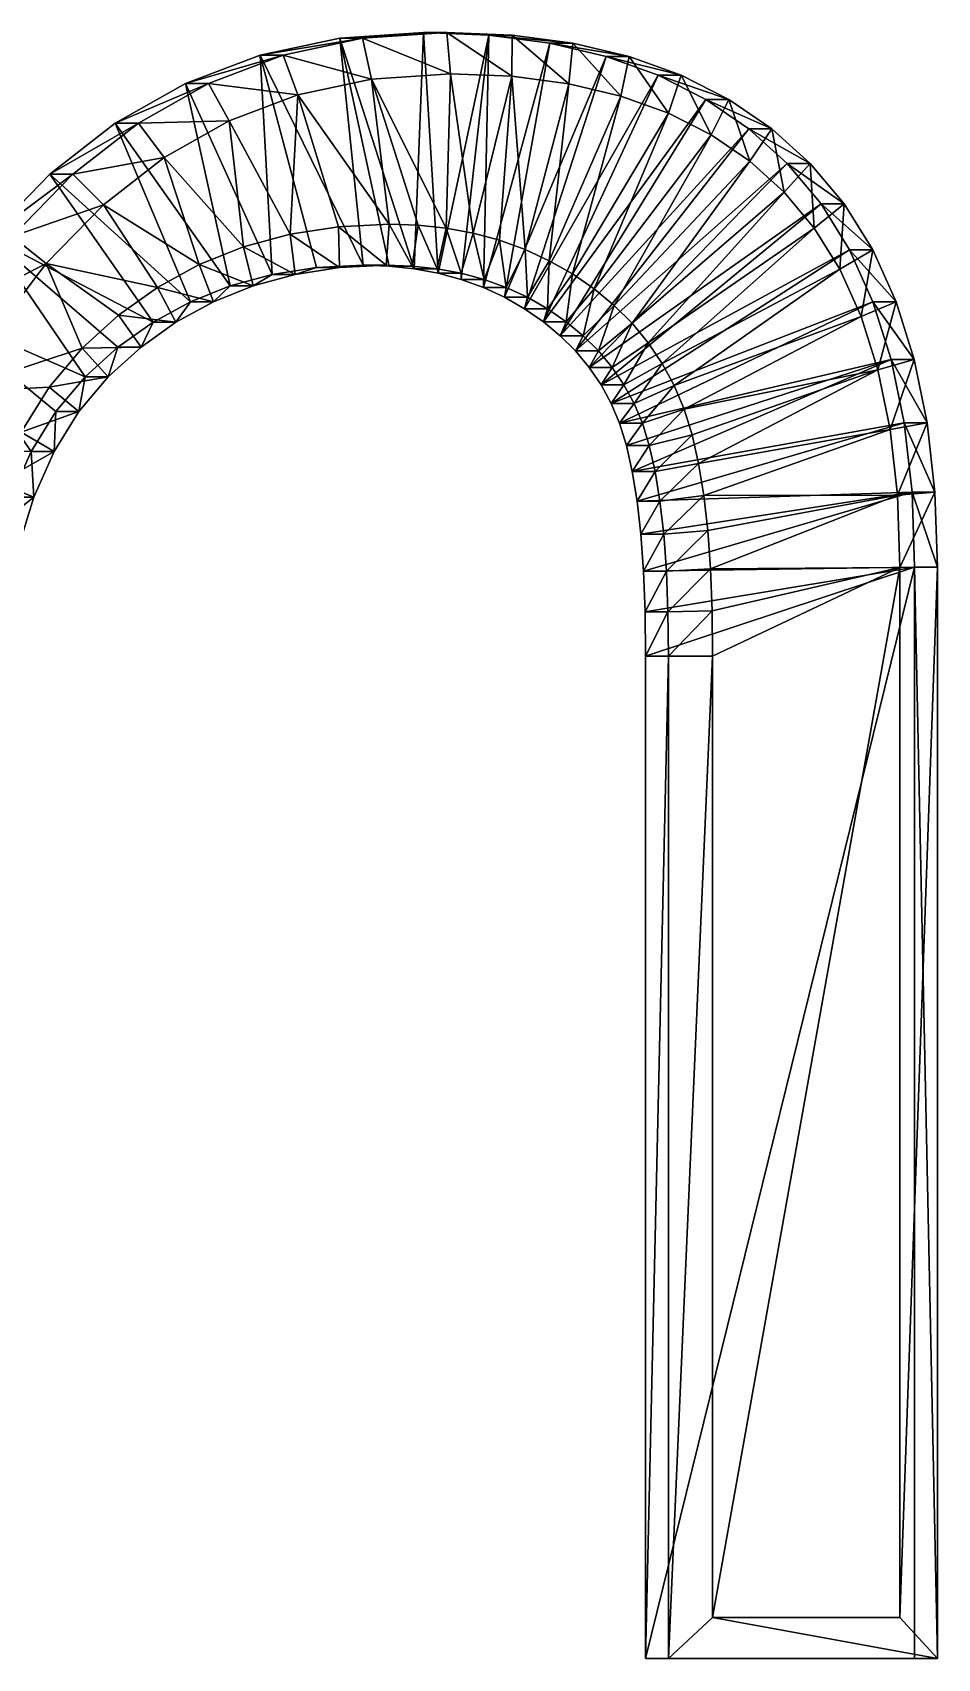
# Model space of a CAD drawing. Header units: metres. Extents: x -136 to 55, y -57 to 41.
# Drawn here: x 49.69 to 55.47, y -11.99 to -1.62 of the extents above; entities that cross this region are included whole.
import ezdxf

# ---------------------------------------------------------------- set-up
doc = ezdxf.new("R2010")
doc.units = ezdxf.units.M
doc.layers.get('0').update_dxf_attribs({"true_color": 0x57e057})

msp = doc.modelspace()

# ---------------------------------------------------------------- meshes
at = {"color": 74, "true_color": 0x58b11a}
mesh = msp.add_polyface(dxfattribs=at)
corners = [(52.191, -1.616, -0.359), (51.655, -1.653, -0.307), (52.338, -1.616, 1.163), (51.801, -1.653, 1.214), (51.148, -1.761, -0.258), (51.295, -1.761, 1.263), (50.671, -1.942, -0.212), (50.817, -1.942, 1.309), (52.338, -1.616, 1.163), (51.801, -1.653, 1.214), (51.295, -1.761, 1.263), (50.817, -1.942, 1.309), (52.362, -1.879, 1.38), (51.858, -1.913, 1.428), (51.389, -2.013, 1.474), (50.949, -2.18, 1.516), (52.156, -2.845, 1.4), (52.335, -2.864, 1.382), (51.97, -2.839, 1.418), (51.648, -2.855, 1.449), (51.338, -2.903, 1.478), (51.041, -2.983, 1.507), (50.535, -2.414, 1.556), (52.13, -3.124, -0.353), (51.971, -3.107, -0.337), (51.805, -3.101, -0.321), (51.507, -3.116, -0.293), (51.224, -3.159, -0.265)]
mesh.append_faces([[corners[k] for k in face] for face in [(24, 1, 23), (25, 1, 24), (26, 4, 25), (27, 4, 26)]], dxfattribs={"vtx0": -1, "vtx1": -1, "color": 74})
mesh.append_faces([[corners[k] for k in face] for face in [(18, 13, 14), (20, 14, 15), (21, 15, 22), (23, 1, 0), (25, 4, 1), (27, 6, 4)]], dxfattribs={"vtx0": -1, "vtx2": -1, "color": 74})
mesh.append_faces([[corners[k] for k in face] for face in [(0, 1, 2), (1, 4, 3), (4, 6, 5), (2, 3, 8), (3, 5, 9), (5, 7, 10), (8, 9, 12), (9, 10, 13), (10, 11, 14)]], dxfattribs={"vtx1": -1, "color": 74})
mesh.append_faces([[corners[k] for k in face] for face in [(16, 17, 13), (18, 16, 13), (19, 18, 14), (20, 19, 14), (21, 20, 15)]], dxfattribs={"vtx1": -1, "vtx2": -1, "color": 74})
mesh.append_faces([[corners[k] for k in face] for face in [(1, 3, 2), (4, 5, 3), (6, 7, 5), (3, 9, 8), (5, 10, 9), (7, 11, 10), (9, 13, 12), (10, 14, 13), (11, 15, 14)]], dxfattribs={"vtx2": -1, "color": 74})
mesh = msp.add_polyface(dxfattribs=at)
corners = [(52.997, -1.685, -0.436), (53.143, -1.685, 1.085), (53.503, -1.77, 1.051), (52.608, -1.634, -0.399), (52.755, -1.634, 1.123), (52.191, -1.616, -0.359), (52.338, -1.616, 1.163), (53.143, -1.685, 1.085), (52.755, -1.634, 1.123), (52.338, -1.616, 1.163), (52.277, -3.124, 1.169), (52.335, -2.864, 1.382), (52.156, -2.845, 1.4), (53.117, -1.943, 1.307), (53.45, -2.022, 1.275), (52.753, -1.895, 1.342), (52.362, -1.879, 1.38), (52.993, -3.072, 1.319), (53.141, -3.156, 1.305), (52.838, -3, 1.334), (52.676, -2.941, 1.35), (52.508, -2.896, 1.366), (51.858, -1.913, 1.428), (52.835, -3.378, -0.421), (53.688, -1.889, -0.503), (52.955, -3.461, -0.432), (52.706, -3.305, -0.408), (53.357, -1.77, -0.471), (52.572, -3.243, -0.395), (52.431, -3.192, -0.382), (52.284, -3.152, -0.368), (52.13, -3.124, -0.353)]
mesh.append_faces([[corners[k] for k in face] for face in [(23, 24, 25), (26, 27, 23), (28, 0, 26), (29, 3, 28), (30, 3, 29), (31, 5, 30)]], dxfattribs={"vtx0": -1, "vtx1": -1, "color": 74})
mesh.append_faces([[corners[k] for k in face] for face in [(17, 14, 13), (19, 13, 15), (21, 15, 16), (11, 16, 22), (26, 0, 27), (28, 3, 0), (30, 5, 3)]], dxfattribs={"vtx0": -1, "vtx2": -1, "color": 74})
mesh.append_faces([[corners[k] for k in face] for face in [(0, 3, 1), (3, 5, 4), (1, 4, 7), (4, 6, 8), (7, 8, 13), (8, 9, 15)]], dxfattribs={"vtx1": -1, "color": 74})
mesh.append_faces([[corners[k] for k in face] for face in [(17, 18, 14), (19, 17, 13), (20, 19, 15), (21, 20, 15), (11, 21, 16)]], dxfattribs={"vtx1": -1, "vtx2": -1, "color": 74})
mesh.append_faces([[corners[k] for k in face] for face in [(0, 1, 2), (3, 4, 1), (5, 6, 4), (4, 8, 7), (6, 9, 8), (10, 11, 12), (7, 13, 14), (8, 15, 13), (9, 16, 15)]], dxfattribs={"vtx2": -1, "color": 74})
mesh = msp.add_polyface(dxfattribs=at)
corners = [(53.992, -2.043, -0.532), (53.688, -1.889, -0.503), (54.138, -2.043, 0.989), (53.835, -1.889, 1.019), (53.357, -1.77, -0.471), (53.503, -1.77, 1.051), (52.997, -1.685, -0.436), (54.138, -2.043, 0.989), (53.835, -1.889, 1.019), (53.503, -1.77, 1.051), (53.143, -1.685, 1.085), (53.143, -1.685, 1.085), (54.026, -2.269, 1.22), (54.273, -2.437, 1.196), (53.753, -2.131, 1.246), (53.45, -2.022, 1.275), (53.521, -3.471, 1.268), (53.623, -3.595, 1.258), (54.492, -2.635, 1.175), (53.406, -3.357, 1.279), (53.279, -3.252, 1.292), (53.141, -3.156, 1.305), (53.161, -3.648, -0.452), (54.512, -2.452, -0.582), (53.247, -3.753, -0.46), (54.266, -2.23, -0.558), (53.063, -3.551, -0.443), (52.955, -3.461, -0.432), (52.835, -3.378, -0.421)]
mesh.append_faces([[corners[k] for k in face] for face in [(22, 23, 24), (26, 25, 22), (27, 0, 26)]], dxfattribs={"vtx0": -1, "vtx1": -1, "color": 74})
mesh.append_faces([[corners[k] for k in face] for face in [(16, 18, 13), (19, 13, 12), (20, 12, 14), (21, 14, 15), (22, 25, 23), (26, 0, 25), (27, 1, 0), (28, 4, 1)]], dxfattribs={"vtx0": -1, "vtx2": -1, "color": 74})
mesh.append_faces([[corners[k] for k in face] for face in [(0, 1, 2), (1, 4, 3), (4, 6, 5), (2, 3, 7), (3, 5, 8), (5, 10, 9), (7, 8, 12), (8, 9, 14), (9, 11, 15)]], dxfattribs={"vtx1": -1, "color": 74})
mesh.append_faces([[corners[k] for k in face] for face in [(16, 17, 18), (19, 16, 13), (20, 19, 12), (21, 20, 14)]], dxfattribs={"vtx1": -1, "vtx2": -1, "color": 74})
mesh.append_faces([[corners[k] for k in face] for face in [(1, 3, 2), (4, 5, 3), (3, 8, 7), (5, 9, 8), (10, 11, 9), (7, 12, 13), (8, 14, 12), (9, 15, 14)]], dxfattribs={"vtx2": -1, "color": 74})
mesh = msp.add_polyface(dxfattribs=at)
corners = [(50.703, -3.334, -0.215), (50.956, -3.232, -0.24), (50.849, -3.334, 1.306), (50.671, -1.942, -0.212), (50.223, -2.195, -0.169), (50.817, -1.942, 1.309), (50.37, -2.195, 1.352), (49.805, -2.52, -0.129), (49.952, -2.52, 1.393), (49.417, -2.918, -0.092), (49.564, -2.918, 1.43), (49.059, -3.388, -0.057), (49.205, -3.388, 1.464), (48.966, -3.156, -0.048), (49.112, -3.156, 1.473), (48.856, -2.939, -0.037), (49.002, -2.939, 1.484), (48.729, -2.738, -0.025), (48.875, -2.738, 1.496), (48.584, -2.551, -0.011), (48.731, -2.551, 1.51), (48.422, -2.38, 0.004), (48.569, -2.38, 1.526), (50.817, -1.942, 1.309), (50.37, -2.195, 1.352), (49.952, -2.52, 1.393), (49.564, -2.918, 1.43), (49.205, -3.388, 1.464), (49.112, -3.156, 1.473), (49.002, -2.939, 1.484), (48.875, -2.738, 1.496), (48.731, -2.551, 1.51), (48.569, -2.38, 1.526), (48.39, -2.224, 1.543), (50.849, -3.334, 1.306), (50.759, -3.096, 1.534), (50.493, -3.242, 1.56), (50.949, -2.18, 1.516), (50.535, -2.414, 1.556), (50.147, -2.716, 1.593), (49.782, -3.09, 1.628), (48.896, -3.265, 1.714), (48.796, -3.069, 1.723), (48.682, -2.889, 1.734), (48.554, -2.723, 1.747), (48.409, -2.57, 1.76), (51.041, -2.983, 1.507), (50.244, -3.419, 1.584), (50.464, -3.464, -0.192)]
mesh.append_faces([[corners[k] for k in face] for face in [(0, 4, 1), (48, 7, 0)]], dxfattribs={"vtx0": -1, "vtx1": -1, "color": 74})
mesh.append_faces([[corners[k] for k in face] for face in [(35, 38, 39), (36, 39, 40), (1, 4, 3), (0, 7, 4), (48, 9, 7)]], dxfattribs={"vtx0": -1, "vtx2": -1, "color": 74})
mesh.append_faces([[corners[k] for k in face] for face in [(0, 1, 2), (3, 4, 5), (4, 7, 6), (7, 9, 8), (9, 11, 10), (11, 13, 12), (13, 15, 14), (15, 17, 16), (17, 19, 18), (19, 21, 20), (5, 6, 23), (6, 8, 24), (8, 10, 25), (10, 12, 26), (12, 14, 27), (14, 16, 28), (16, 18, 29), (18, 20, 30), (20, 22, 31), (22, 33, 32), (23, 24, 37), (24, 25, 38), (25, 26, 39), (26, 27, 40), (28, 29, 41), (29, 30, 42), (30, 31, 43), (31, 32, 44)]], dxfattribs={"vtx1": -1, "color": 74})
mesh.append_faces([[corners[k] for k in face] for face in [(35, 46, 38), (36, 35, 39), (47, 36, 40)]], dxfattribs={"vtx1": -1, "vtx2": -1, "color": 74})
mesh.append_faces([[corners[k] for k in face] for face in [(4, 6, 5), (7, 8, 6), (9, 10, 8), (11, 12, 10), (13, 14, 12), (15, 16, 14), (17, 18, 16), (19, 20, 18), (21, 22, 20), (6, 24, 23), (8, 25, 24), (10, 26, 25), (12, 27, 26), (14, 28, 27), (16, 29, 28), (18, 30, 29), (20, 31, 30), (22, 32, 31), (34, 35, 36), (24, 38, 37), (25, 39, 38), (26, 40, 39), (29, 42, 41), (30, 43, 42), (31, 44, 43), (32, 45, 44)]], dxfattribs={"vtx2": -1, "color": 74})
mesh = msp.add_polyface(dxfattribs=at)
corners = [(50.956, -3.232, -0.24), (51.102, -3.232, 1.282), (50.849, -3.334, 1.306), (51.224, -3.159, -0.265), (51.371, -3.159, 1.256), (51.507, -3.116, -0.293), (51.654, -3.116, 1.229), (51.805, -3.101, -0.321), (51.951, -3.101, 1.2), (51.971, -3.107, -0.337), (52.117, -3.107, 1.184), (52.13, -3.124, -0.353), (50.849, -3.334, 1.306), (51.102, -3.232, 1.282), (51.371, -3.159, 1.256), (51.654, -3.116, 1.229), (51.951, -3.101, 1.2), (52.117, -3.107, 1.184), (52.277, -3.124, 1.169), (50.759, -3.096, 1.534), (51.041, -2.983, 1.507), (51.338, -2.903, 1.478), (51.648, -2.855, 1.449), (51.97, -2.839, 1.418), (52.156, -2.845, 1.4), (50.671, -1.942, -0.212)]
mesh.append_faces([[corners[k] for k in face] for face in [(0, 25, 3)]], dxfattribs={"vtx0": -1, "vtx1": -1, "color": 74})
mesh.append_faces([[corners[k] for k in face] for face in [(0, 3, 1), (3, 5, 4), (5, 7, 6), (7, 9, 8), (9, 11, 10), (2, 1, 12), (1, 4, 13), (4, 6, 14), (6, 8, 15), (8, 10, 16), (10, 18, 17), (12, 13, 19), (13, 14, 20), (14, 15, 21), (15, 16, 22), (16, 17, 23)]], dxfattribs={"vtx1": -1, "color": 74})
mesh.append_faces([[corners[k] for k in face] for face in [(0, 1, 2), (3, 4, 1), (5, 6, 4), (7, 8, 6), (9, 10, 8), (1, 13, 12), (4, 14, 13), (6, 15, 14), (8, 16, 15), (10, 17, 16), (13, 20, 19), (14, 21, 20), (15, 22, 21), (16, 23, 22), (17, 24, 23)]], dxfattribs={"vtx2": -1, "color": 74})
mesh = msp.add_polyface(dxfattribs=at)
corners = [(55.059, -3.334, -0.635), (54.91, -3.003, -0.62), (55.206, -3.334, 0.887), (55.057, -3.003, 0.901), (54.728, -2.709, -0.603), (54.874, -2.709, 0.919), (54.512, -2.452, -0.582), (54.659, -2.452, 0.939), (54.266, -2.23, -0.558), (54.413, -2.23, 0.963), (53.992, -2.043, -0.532), (54.138, -2.043, 0.989), (55.206, -3.334, 0.887), (55.057, -3.003, 0.901), (54.874, -2.709, 0.919), (54.659, -2.452, 0.939), (54.413, -2.23, 0.963), (54.138, -2.043, 0.989), (54.983, -3.428, 1.128), (54.847, -3.127, 1.141), (54.684, -2.864, 1.156), (54.492, -2.635, 1.175), (54.273, -2.437, 1.196), (53.713, -3.728, 1.25), (53.623, -3.595, 1.258), (53.323, -3.864, -0.468), (53.247, -3.753, -0.46)]
mesh.append_faces([[corners[k] for k in face] for face in [(23, 19, 20), (24, 20, 21), (25, 4, 1), (26, 6, 4)]], dxfattribs={"vtx0": -1, "vtx2": -1, "color": 74})
mesh.append_faces([[corners[k] for k in face] for face in [(0, 1, 2), (1, 4, 3), (4, 6, 5), (6, 8, 7), (8, 10, 9), (2, 3, 12), (3, 5, 13), (5, 7, 14), (7, 9, 15), (9, 11, 16), (12, 13, 18), (13, 14, 19), (14, 15, 20), (15, 16, 21), (16, 17, 22)]], dxfattribs={"vtx1": -1, "color": 74})
mesh.append_faces([[corners[k] for k in face] for face in [(1, 3, 2), (4, 5, 3), (6, 7, 5), (8, 9, 7), (10, 11, 9), (3, 13, 12), (5, 14, 13), (7, 15, 14), (9, 16, 15), (11, 17, 16), (13, 19, 18), (14, 20, 19), (15, 21, 20), (16, 22, 21)]], dxfattribs={"vtx2": -1, "color": 74})
mesh = msp.add_polyface(dxfattribs=at)
corners = [(55.258, -4.106, -0.654), (55.404, -4.106, 0.868), (55.454, -4.548, 0.863), (55.175, -3.702, -0.646), (55.322, -3.702, 0.876), (55.059, -3.334, -0.635), (55.206, -3.334, 0.887), (55.404, -4.106, 0.868), (55.454, -4.548, 0.863), (55.322, -3.702, 0.876), (55.206, -3.334, 0.887), (53.587, -4.109, 1.043), (53.853, -4.019, 1.236), (53.79, -3.869, 1.242), (53.631, -4.251, 1.038), (53.904, -4.182, 1.231), (55.168, -4.148, 1.11), (55.215, -4.567, 1.105), (55.09, -3.768, 1.117), (54.983, -3.428, 1.128), (53.946, -4.366, 1.227), (54.847, -3.127, 1.141), (53.713, -3.728, 1.25), (53.623, -3.595, 1.258), (54.684, -2.864, 1.156), (53.522, -4.416, -0.487), (53.485, -4.251, -0.483), (53.44, -4.109, -0.479), (53.387, -3.983, -0.474), (54.91, -3.003, -0.62), (53.323, -3.864, -0.468), (53.247, -3.753, -0.46), (54.728, -2.709, -0.603)]
mesh.append_faces([[corners[k] for k in face] for face in [(26, 3, 25), (27, 3, 26), (28, 5, 27), (30, 29, 28), (31, 32, 30)]], dxfattribs={"vtx0": -1, "vtx1": -1, "color": 74})
mesh.append_faces([[corners[k] for k in face] for face in [(20, 16, 18), (12, 18, 19), (13, 19, 21), (25, 3, 0), (27, 5, 3), (28, 29, 5)]], dxfattribs={"vtx0": -1, "vtx2": -1, "color": 74})
mesh.append_faces([[corners[k] for k in face] for face in [(0, 3, 1), (3, 5, 4), (1, 4, 7), (4, 6, 9), (7, 9, 16), (9, 10, 18)]], dxfattribs={"vtx1": -1, "color": 74})
mesh.append_faces([[corners[k] for k in face] for face in [(15, 20, 18), (12, 15, 18), (13, 12, 19), (22, 13, 21), (23, 22, 24)]], dxfattribs={"vtx1": -1, "vtx2": -1, "color": 74})
mesh.append_faces([[corners[k] for k in face] for face in [(0, 1, 2), (3, 4, 1), (5, 6, 4), (1, 7, 8), (4, 9, 7), (6, 10, 9), (11, 12, 13), (14, 15, 12), (7, 16, 17), (9, 18, 16), (10, 19, 18)]], dxfattribs={"vtx2": -1, "color": 74})
mesh = msp.add_polyface(dxfattribs=at)
corners = [(52.13, -3.124, -0.353), (52.277, -3.124, 1.169), (52.117, -3.107, 1.184), (52.284, -3.152, -0.368), (52.43, -3.152, 1.154), (52.431, -3.192, -0.382), (52.577, -3.192, 1.14), (52.572, -3.243, -0.395), (52.718, -3.243, 1.126), (52.706, -3.305, -0.408), (52.853, -3.305, 1.113), (52.835, -3.378, -0.421), (52.277, -3.124, 1.169), (52.117, -3.107, 1.184), (52.43, -3.152, 1.154), (52.577, -3.192, 1.14), (52.718, -3.243, 1.126), (52.853, -3.305, 1.113), (52.981, -3.378, 1.101), (52.156, -2.845, 1.4), (52.335, -2.864, 1.382), (52.508, -2.896, 1.366), (52.676, -2.941, 1.35), (52.838, -3, 1.334), (52.993, -3.072, 1.319), (52.981, -3.378, 1.101), (53.141, -3.156, 1.305), (53.101, -3.461, 1.089), (53.279, -3.252, 1.292)]
mesh.append_faces([[corners[k] for k in face] for face in [(0, 3, 1), (3, 5, 4), (5, 7, 6), (7, 9, 8), (9, 11, 10), (1, 4, 12), (4, 6, 14), (6, 8, 15), (8, 10, 16), (10, 18, 17), (13, 12, 19), (12, 14, 20), (14, 15, 21), (15, 16, 22), (16, 17, 23), (17, 25, 24)]], dxfattribs={"vtx1": -1, "color": 74})
mesh.append_faces([[corners[k] for k in face] for face in [(0, 1, 2), (3, 4, 1), (5, 6, 4), (7, 8, 6), (9, 10, 8), (1, 12, 13), (4, 14, 12), (6, 15, 14), (8, 16, 15), (10, 17, 16), (14, 21, 20), (15, 22, 21), (16, 23, 22), (17, 24, 23), (25, 26, 24), (27, 28, 26)]], dxfattribs={"vtx2": -1, "color": 74})
mesh = msp.add_polyface(dxfattribs=at)
corners = [(49.685, -4.29, -0.117), (49.844, -4.034, -0.133), (49.832, -4.29, 1.404), (49.99, -4.034, 1.389), (50.031, -3.813, -0.151), (50.178, -3.813, 1.371), (50.24, -3.624, -0.171), (49.832, -4.29, 1.404), (49.99, -4.034, 1.389), (50.178, -3.813, 1.371), (49.622, -4.166, 1.644), (49.8, -3.879, 1.627), (50.011, -3.63, 1.606), (50.387, -3.624, 1.351), (49.205, -3.388, 1.464), (49.155, -3.912, 1.689), (49.782, -3.09, 1.628), (49.112, -3.156, 1.473), (48.896, -3.265, 1.714), (50.244, -3.419, 1.584), (49.479, -4.488, 1.657), (48.796, -3.069, 1.723), (47.698, -3.723, 1.829), (47.804, -3.95, 1.819), (47.955, -4.465, 1.804), (49.417, -2.918, -0.092), (50.464, -3.464, -0.192), (49.059, -3.388, -0.057), (47.395, -4.049, 0.103), (48.966, -3.156, -0.048), (47.472, -4.271, 0.096)]
mesh.append_faces([[corners[k] for k in face] for face in [(6, 25, 26), (4, 25, 6), (1, 27, 4), (27, 28, 29), (0, 27, 1)]], dxfattribs={"vtx0": -1, "vtx1": -1, "color": 74})
mesh.append_faces([[corners[k] for k in face] for face in [(20, 15, 24), (0, 30, 27)]], dxfattribs={"vtx0": -1, "vtx1": -1, "vtx2": -1, "color": 74})
mesh.append_faces([[corners[k] for k in face] for face in [(12, 16, 15), (4, 27, 25)]], dxfattribs={"vtx0": -1, "vtx2": -1, "color": 74})
mesh.append_faces([[corners[k] for k in face] for face in [(0, 1, 2), (1, 4, 3), (4, 6, 5), (2, 3, 7), (3, 5, 8), (7, 8, 10), (8, 9, 11), (9, 13, 12), (14, 17, 15)]], dxfattribs={"vtx1": -1, "color": 74})
mesh.append_faces([[corners[k] for k in face] for face in [(12, 19, 16), (11, 12, 15), (10, 11, 15), (20, 10, 15), (18, 21, 22), (15, 18, 23)]], dxfattribs={"vtx1": -1, "vtx2": -1, "color": 74})
mesh.append_faces([[corners[k] for k in face] for face in [(1, 3, 2), (4, 5, 3), (3, 8, 7), (5, 9, 8), (8, 11, 10), (9, 12, 11), (14, 15, 16), (17, 18, 15)]], dxfattribs={"vtx2": -1, "color": 74})
mesh = msp.add_polyface(dxfattribs=at)
corners = [(50.24, -3.624, -0.171), (50.387, -3.624, 1.351), (50.178, -3.813, 1.371), (50.464, -3.464, -0.192), (50.61, -3.464, 1.329), (50.703, -3.334, -0.215), (50.849, -3.334, 1.306), (52.835, -3.378, -0.421), (52.981, -3.378, 1.101), (52.853, -3.305, 1.113), (52.955, -3.461, -0.432), (53.101, -3.461, 1.089), (53.063, -3.551, -0.443), (53.21, -3.551, 1.079), (53.161, -3.648, -0.452), (53.307, -3.648, 1.069), (53.247, -3.753, -0.46), (50.178, -3.813, 1.371), (50.387, -3.624, 1.351), (50.61, -3.464, 1.329), (50.849, -3.334, 1.306), (52.981, -3.378, 1.101), (52.853, -3.305, 1.113), (53.101, -3.461, 1.089), (53.21, -3.551, 1.079), (53.307, -3.648, 1.069), (50.244, -3.419, 1.584), (50.011, -3.63, 1.606), (50.493, -3.242, 1.56), (53.141, -3.156, 1.305), (53.279, -3.252, 1.292), (53.406, -3.357, 1.279)]
mesh.append_faces([[corners[k] for k in face] for face in [(0, 3, 1), (3, 5, 4), (7, 10, 8), (10, 12, 11), (12, 14, 13), (14, 16, 15), (2, 1, 17), (1, 4, 18), (4, 6, 19), (8, 11, 21), (11, 13, 23), (13, 15, 24), (18, 19, 26), (19, 20, 28), (21, 23, 29), (23, 24, 30)]], dxfattribs={"vtx1": -1, "color": 74})
mesh.append_faces([[corners[k] for k in face] for face in [(0, 1, 2), (3, 4, 1), (5, 6, 4), (7, 8, 9), (10, 11, 8), (12, 13, 11), (14, 15, 13), (1, 18, 17), (4, 19, 18), (6, 20, 19), (8, 21, 22), (11, 23, 21), (13, 24, 23), (15, 25, 24), (18, 26, 27), (19, 28, 26), (24, 31, 30)]], dxfattribs={"vtx2": -1, "color": 74})
mesh = msp.add_polyface(dxfattribs=at)
corners = [(53.247, -3.753, -0.46), (53.394, -3.753, 1.061), (53.307, -3.648, 1.069), (53.323, -3.864, -0.468), (53.469, -3.864, 1.054), (53.387, -3.983, -0.474), (53.534, -3.983, 1.048), (53.44, -4.109, -0.479), (53.587, -4.109, 1.043), (53.485, -4.251, -0.483), (53.631, -4.251, 1.038), (53.522, -4.416, -0.487), (53.307, -3.648, 1.069), (53.394, -3.753, 1.061), (53.469, -3.864, 1.054), (53.534, -3.983, 1.048), (53.587, -4.109, 1.043), (53.631, -4.251, 1.038), (53.669, -4.416, 1.035), (53.21, -3.551, 1.079), (53.406, -3.357, 1.279), (53.521, -3.471, 1.268), (53.623, -3.595, 1.258), (53.713, -3.728, 1.25), (53.79, -3.869, 1.242), (53.853, -4.019, 1.236), (53.669, -4.416, 1.035), (53.904, -4.182, 1.231)]
mesh.append_faces([[corners[k] for k in face] for face in [(0, 3, 1), (3, 5, 4), (5, 7, 6), (7, 9, 8), (9, 11, 10), (2, 1, 12), (1, 4, 13), (4, 6, 14), (6, 8, 15), (8, 10, 16), (10, 18, 17), (19, 12, 20), (12, 13, 21), (13, 14, 22), (14, 15, 23), (15, 16, 24), (16, 17, 25), (17, 26, 27)]], dxfattribs={"vtx1": -1, "color": 74})
mesh.append_faces([[corners[k] for k in face] for face in [(0, 1, 2), (3, 4, 1), (5, 6, 4), (7, 8, 6), (9, 10, 8), (1, 13, 12), (4, 14, 13), (6, 15, 14), (8, 16, 15), (10, 17, 16), (12, 21, 20), (13, 22, 21), (14, 23, 22), (15, 24, 23)]], dxfattribs={"vtx2": -1, "color": 74})
mesh = msp.add_polyface(dxfattribs=at)
corners = [(55.324, -5.026, -0.66), (55.308, -4.548, -0.659), (55.471, -5.026, 0.861), (55.454, -4.548, 0.863), (55.258, -4.106, -0.654), (53.699, -4.605, 1.032), (53.723, -4.817, 1.029), (53.699, -4.605, 1.032), (53.723, -4.817, 1.029), (53.74, -5.053, 1.028), (53.74, -5.053, 1.028), (55.471, -5.026, 0.861), (55.454, -4.548, 0.863), (55.404, -4.106, 0.868), (53.669, -4.416, 1.035), (53.946, -4.366, 1.227), (53.904, -4.182, 1.231), (53.979, -4.569, 1.224), (54.004, -4.793, 1.222), (54.021, -5.038, 1.22), (53.75, -5.312, 1.027), (55.231, -5.03, 1.104), (55.215, -4.567, 1.105), (55.404, -4.106, 0.868), (54.032, -5.305, 1.219), (55.168, -4.148, 1.11), (53.594, -5.053, -0.494), (53.604, -5.312, -0.495), (53.577, -4.817, -0.492), (53.553, -4.605, -0.49), (53.522, -4.416, -0.487)]
mesh.append_faces([[corners[k] for k in face] for face in [(26, 0, 27), (28, 1, 26), (29, 1, 28), (30, 4, 29)]], dxfattribs={"vtx0": -1, "vtx1": -1, "color": 74})
mesh.append_faces([[corners[k] for k in face] for face in [(19, 21, 22), (17, 22, 25), (26, 1, 0), (29, 4, 1)]], dxfattribs={"vtx0": -1, "vtx2": -1, "color": 74})
mesh.append_faces([[corners[k] for k in face] for face in [(0, 1, 2), (1, 4, 3), (5, 6, 7), (6, 9, 8), (2, 3, 11), (3, 13, 12), (14, 7, 15), (7, 8, 17), (8, 10, 18), (10, 20, 19), (11, 12, 21), (12, 23, 22)]], dxfattribs={"vtx1": -1, "color": 74})
mesh.append_faces([[corners[k] for k in face] for face in [(19, 24, 21), (18, 19, 22), (17, 18, 22), (15, 17, 25)]], dxfattribs={"vtx1": -1, "vtx2": -1, "color": 74})
mesh.append_faces([[corners[k] for k in face] for face in [(1, 3, 2), (6, 8, 7), (9, 10, 8), (3, 12, 11), (14, 15, 16), (7, 17, 15), (8, 18, 17), (10, 19, 18), (12, 22, 21)]], dxfattribs={"vtx2": -1, "color": 74})
mesh = msp.add_polyface(dxfattribs=at)
corners = [(49.455, -4.906, -0.095), (49.602, -4.906, 1.426), (49.53, -5.267, 1.433), (49.556, -4.58, -0.105), (49.702, -4.58, 1.417), (49.685, -4.29, -0.117), (49.832, -4.29, 1.404), (53.522, -4.416, -0.487), (53.669, -4.416, 1.035), (53.631, -4.251, 1.038), (53.553, -4.605, -0.49), (53.699, -4.605, 1.032), (53.577, -4.817, -0.492), (53.723, -4.817, 1.029), (53.594, -5.053, -0.494), (53.74, -5.053, 1.028), (49.602, -4.906, 1.426), (49.53, -5.267, 1.433), (49.702, -4.58, 1.417), (49.832, -4.29, 1.404), (53.669, -4.416, 1.035), (53.631, -4.251, 1.038), (53.699, -4.605, 1.032), (49.292, -5.226, 1.675), (49.369, -4.841, 1.668), (49.479, -4.488, 1.657), (49.622, -4.166, 1.644), (48.028, -5.064, 1.797), (48.001, -4.754, 1.8), (47.955, -4.465, 1.804), (47.6, -5.079, 0.083), (49.383, -5.267, -0.088), (47.472, -4.271, 0.096), (47.532, -4.517, 0.09)]
mesh.append_faces([[corners[k] for k in face] for face in [(3, 32, 5), (0, 33, 3)]], dxfattribs={"vtx0": -1, "vtx1": -1, "color": 74})
mesh.append_faces([[corners[k] for k in face] for face in [(27, 23, 24), (30, 0, 31)]], dxfattribs={"vtx0": -1, "vtx2": -1, "color": 74})
mesh.append_faces([[corners[k] for k in face] for face in [(0, 3, 1), (3, 5, 4), (7, 10, 8), (10, 12, 11), (12, 14, 13), (1, 4, 16), (4, 6, 18), (8, 11, 20), (17, 16, 23), (16, 18, 24), (18, 19, 25)]], dxfattribs={"vtx1": -1, "color": 74})
mesh.append_faces([[corners[k] for k in face] for face in [(28, 27, 24), (24, 25, 29)]], dxfattribs={"vtx1": -1, "vtx2": -1, "color": 74})
mesh.append_faces([[corners[k] for k in face] for face in [(0, 1, 2), (3, 4, 1), (5, 6, 4), (7, 8, 9), (10, 11, 8), (12, 13, 11), (14, 15, 13), (1, 16, 17), (4, 18, 16), (6, 19, 18), (8, 20, 21), (11, 22, 20), (16, 24, 23), (18, 25, 24), (19, 26, 25)]], dxfattribs={"vtx2": -1, "color": 74})
mesh = msp.add_polyface(dxfattribs=at)
corners = [(49.325, -11.988, -0.083), (49.472, -11.988, 1.439), (47.755, -11.988, 1.604), (49.325, -6.092, -0.083), (49.472, -6.092, 1.439), (49.34, -5.662, -0.084), (49.486, -5.662, 1.437), (49.383, -5.267, -0.088), (49.53, -5.267, 1.433), (49.455, -4.906, -0.095), (53.594, -5.053, -0.494), (53.604, -5.312, -0.495), (53.74, -5.053, 1.028), (53.75, -5.312, 1.027), (53.607, -5.595, -0.495), (53.754, -5.595, 1.026), (53.607, -11.988, -0.495), (53.754, -11.988, 1.026), (55.324, -11.988, -0.66), (55.471, -11.988, 0.861), (55.324, -5.026, -0.66), (55.471, -5.026, 0.861), (49.472, -11.988, 1.439), (47.755, -11.988, 1.604), (49.472, -6.092, 1.439), (49.486, -5.662, 1.437), (49.53, -5.267, 1.433), (49.602, -4.906, 1.426), (53.74, -5.053, 1.028), (53.75, -5.312, 1.027), (53.754, -5.595, 1.026), (53.754, -11.988, 1.026), (55.471, -11.988, 0.861), (55.471, -5.026, 0.861), (49.232, -11.726, 1.681), (48.037, -11.726, 1.796), (49.232, -6.088, 1.681), (49.247, -5.643, 1.68), (49.292, -5.226, 1.675), (54.032, -5.305, 1.219), (54.021, -5.038, 1.22), (54.035, -5.594, 1.219), (54.035, -11.726, 1.219), (55.231, -11.726, 1.104), (55.231, -5.03, 1.104), (48.037, -5.391, 1.796), (47.608, -11.988, 0.083), (47.608, -5.395, 0.083)]
mesh.append_faces([[corners[k] for k in face] for face in [(16, 20, 18), (46, 3, 0)]], dxfattribs={"vtx0": -1, "color": 74})
mesh.append_faces([[corners[k] for k in face] for face in [(14, 20, 16), (11, 20, 14)]], dxfattribs={"vtx0": -1, "vtx1": -1, "color": 74})
mesh.append_faces([[corners[k] for k in face] for face in [(45, 36, 37), (45, 37, 38), (47, 5, 3), (47, 7, 5)]], dxfattribs={"vtx0": -1, "vtx2": -1, "color": 74})
mesh.append_faces([[corners[k] for k in face] for face in [(0, 3, 1), (3, 5, 4), (5, 7, 6), (7, 9, 8), (10, 11, 12), (11, 14, 13), (14, 16, 15), (16, 18, 17), (18, 20, 19), (1, 4, 22), (4, 6, 24), (6, 8, 25), (8, 27, 26), (12, 13, 28), (13, 15, 29), (15, 17, 30), (17, 19, 31), (19, 21, 32), (22, 24, 34), (24, 25, 36), (25, 26, 37), (29, 30, 39), (30, 31, 41), (31, 32, 42), (32, 33, 43)]], dxfattribs={"vtx1": -1, "color": 74})
mesh.append_faces([[corners[k] for k in face] for face in [(41, 42, 44), (39, 41, 44)]], dxfattribs={"vtx1": -1, "vtx2": -1, "color": 74})
mesh.append_faces([[corners[k] for k in face] for face in [(0, 1, 2), (3, 4, 1), (5, 6, 4), (7, 8, 6), (11, 13, 12), (14, 15, 13), (16, 17, 15), (18, 19, 17), (20, 21, 19), (1, 22, 23), (4, 24, 22), (6, 25, 24), (8, 26, 25), (13, 29, 28), (15, 30, 29), (17, 31, 30), (19, 32, 31), (21, 33, 32), (22, 34, 35), (24, 36, 34), (25, 37, 36), (26, 38, 37), (29, 39, 40), (30, 41, 39), (31, 42, 41), (32, 43, 42), (33, 44, 43), (42, 43, 44), (35, 34, 36)]], dxfattribs={"vtx2": -1, "color": 74})

doc.saveas('drawing.dxf')
